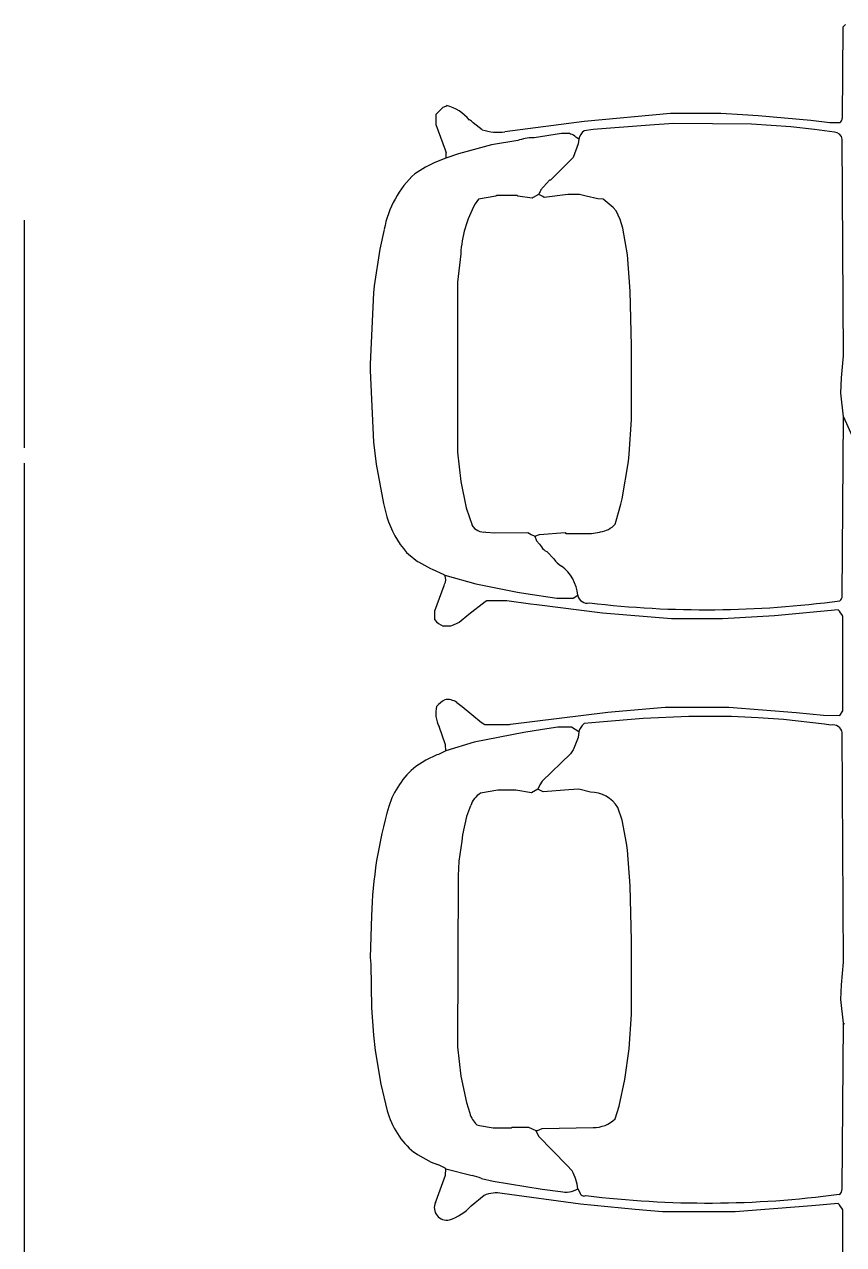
# Model space of a CAD drawing. Header units: millimetres. Extents: x 0 to 37570, y -10972 to 32224.
# Drawn here: x 9190 to 10090, y 18451 to 19792 of the extents above; entities that cross this region are included whole.
import ezdxf

# ---------------------------------------------------------------- set-up
doc = ezdxf.new("R2010")
doc.units = ezdxf.units.MM
doc.header["$LTSCALE"] = 10
doc.header["$MEASUREMENT"] = 0
doc.linetypes.add('ACAD_ISO07W100', pattern=[3, 0, -3])
doc.layers.add('E7-图例造型线', color=30, linetype='BYLAYER')

# ---------------------------------------------------------------- blocks, each defined once
blk = doc.blocks.new('餐桌组合2710347')
at = {"layer": 'E7-图例造型线'}
for points in [[(9, 965), (2, 964.5)], [(654, 965), (575, 961.5)], [(661, 965), (654, 965)], [(739, 961.4), (661, 965)], [(-130.1, 953.4), (-159.1, 946.3)], [(-92.9, 959.6), (-130.1, 953.4)], [(-76, 961.5), (-92.9, 959.6)], [(-46, 963.5), (-76, 961.5)], [(2, 964.5), (-46, 963.5)], [(551.1, 958.6), (507.9, 950.4)], [(575, 961.5), (551.1, 958.6)], [(747, 960.6), (739, 961.4)], [(787.1, 954.4), (747, 960.6)], [(808.9, 949.6), (787.1, 954.4)], [(507.9, 950.4), (493.1, 946.6)], [(454, 925), (452, 923)], [(-207.2, 913.1), (-215.7, 897.9)], [(-204.8, 916.9), (-207.2, 913.1)], [(225.8, 903.8), (219, 915)], [(443.8, 912.1), (436.3, 898.9)], [(444.2, 912.9), (443.8, 912.1)], [(452, 923), (444.2, 912.9)], [(877.2, 904.1), (870, 916)], [(-215.7, 897.9), (-218.3, 891.1)], [(231.7, 891.9), (225.8, 903.8)], [(436.3, 898.9), (435.7, 897.1)], [(882.3, 894.1), (877.2, 904.1)], [(-259.9, 893.3), (-258.1, 892.7)], [(-258.1, 892.7), (-229.9, 882.4)], [(232.3, 890.1), (231.7, 891.9)], [(236, 882), (232.3, 890.1)], [(242.9, 882.4), (262.9, 889.3)], [(373, 877), (373, 885)], [(380, 894), (390, 894)], [(390, 894), (417.9, 883.7)], [(435.7, 897.1), (429.8, 884.1)], [(887, 882), (882.3, 894.1)], [(924, 893), (896.1, 882.7)], [(935, 893), (924, 893)], [(943, 885), (935, 893)], [(-223, 882), (-230.4, 853.1)], [(-229.9, 882.4), (-223, 882)], [(236, 882), (242.9, 882.4)], [(245.6, 850.9), (236, 882)], [(373.6, 875.9), (373, 877)], [(374.4, 873.1), (373.6, 875.9)], [(377.2, 867.2), (374.4, 873.1)], [(417.9, 883.7), (419.1, 883.3)], [(429, 883), (419.7, 849.1)], [(429.8, 884.1), (429, 883)], [(891.7, 867.9), (887, 882)], [(896.1, 882.7), (893.1, 881.7)], [(-150.1, 859.3), (-161.9, 855.7)], [(-121, 865.6), (-150.1, 859.3)], [(-89, 869), (-121, 865.6)], [(143.9, 863.6), (137.1, 864.4)], [(164.1, 859.3), (143.9, 863.6)], [(175.9, 854.7), (164.1, 859.3)], [(285, 864), (267.2, 842.9)], [(289.2, 869.9), (285, 864)], [(385.8, 856.8), (377.2, 867.2)], [(503.1, 859.6), (483.9, 853.2)], [(532, 865.6), (503.1, 859.6)], [(564, 869), (532, 865.6)], [(751, 869), (564, 869)], [(781.9, 865.6), (751, 869)], [(901.6, 831.9), (891.7, 867.9)], [(-252.2, 839.8), (-263.8, 854.2)], [(-175.4, 845.1), (-178, 830)], [(-174.6, 847.9), (-175.4, 845.1)], [(256.4, 796.1), (245.6, 850.9)], [(399.8, 838.9), (385.8, 856.8)], [(419.7, 849.1), (410.6, 803.1)], [(842, 846), (836.8, 849.8)], [(845.4, 827.1), (842, 846)], [(918.2, 841.9), (926, 852)], [(-233.6, 842.9), (-236.4, 830.1)], [(193, 825), (189.6, 843.9)], [(266.8, 842.1), (265, 839)], [(265, 839), (265, 812)], [(267.2, 842.9), (266.8, 842.1)], [(401, 837), (399.8, 838.9)], [(401, 815), (401, 837)], [(476.5, 838), (475.5, 828)], [(906.4, 803), (901.6, 831.9)], [(-261.6, 734), (-250, 820)], [(-236.4, 830.1), (-245.4, 776.1)], [(-178, 830), (-178, 810)], [(193, 805), (193, 825)], [(475.5, 828), (476, 792)], [(846, 826), (845.4, 827.1)], [(846, 804), (846, 826)], [(-178, 810), (-177, 809)], [(-177, 809), (-177, 791)], [(190, 788), (193, 805)], [(265, 812), (265.6, 811)], [(265.6, 811), (278.6, 704)], [(397.4, 788.9), (401, 815)], [(845.4, 802.9), (846, 804)], [(927.4, 730.1), (916, 817)], [(-177, 791), (-181, 783)], [(259.6, 775.9), (256.4, 796.1)], [(408.8, 794.1), (404, 760)], [(410.6, 803.1), (408.8, 794.1)], [(476, 792), (473.8, 788.1)], [(843, 787), (845.4, 802.9)], [(-187.1, 780.2), (-219, 749)], [(-181, 783), (-187.1, 780.2)], [(-181, 783), (-180.7, 781.1)], [(-180.7, 781.1), (-178.5, 776)], [(194, 781), (190, 788)], [(198.8, 778.8), (194, 781)], [(203, 776), (198.8, 778.8)], [(387.4, 710), (396.4, 781.9)], [(396.4, 781.9), (397.4, 788.9)], [(463, 779), (460.1, 776.8)], [(466.9, 782.2), (463, 779)], [(472, 784), (466.9, 782.2)], [(473.8, 788.1), (472, 784)], [(472, 784), (473.8, 778.9)], [(473.8, 778.9), (476, 751)], [(843.8, 785.9), (843, 787)], [(847, 780), (843.8, 785.9)], [(859.2, 771.2), (851.8, 777.8)], [(909.6, 784.9), (909.4, 786)], [(914, 755), (909.6, 784.9)], [(-245.4, 776.1), (-248, 756)], [(-178.5, 776), (-177.5, 720)], [(193.5, 747), (191, 775)], [(233, 745), (203, 776)], [(262, 759), (259.6, 775.9)], [(455, 771), (446.9, 763.2)], [(847, 748), (844, 774)], [(863, 768), (859.2, 771.2)], [(863, 767), (863, 768)], [(888, 742), (863, 767)], [(262, 744), (262, 759)], [(404, 760), (404, 742)], [(476, 751), (475, 750)], [(914, 746), (914, 755)], [(-245, 737), (-248.9, 734.8)], [(-219, 749), (-225.1, 743.2)], [(194, 736), (193.5, 747)], [(237.1, 742.2), (233, 745)], [(237.9, 741.8), (237.1, 742.2)], [(250.9, 736.7), (237.9, 741.8)], [(257, 736), (262, 744)], [(404, 742), (407, 737)], [(475, 750), (475, 722)], [(847, 735), (847, 748)], [(902.9, 736.7), (888, 742)], [(908, 736), (910, 739)], [(913.4, 744.9), (914, 746)], [(-267.5, 674), (-261.6, 734)], [(190.7, 723.1), (194, 736)], [(257, 736), (250.9, 736.7)], [(267.6, 713), (266, 730)], [(842.4, 714.9), (845.3, 727.9)], [(845.3, 727.9), (847, 735)], [(908, 736), (902.9, 736.7)], [(918.4, 720.1), (917, 730)], [(936, 635), (927.4, 730.1)], [(271.5, 665), (267.6, 713)], [(475, 722), (476.4, 713)], [(476.4, 713), (476.6, 711.9)], [(842, 709), (842.4, 714.9)], [(923.5, 658), (918.4, 720.1)], [(278.6, 704), (279.4, 696)], [(381, 634), (387.4, 710)], [(829.1, 694.8), (833, 698)], [(833, 698), (842, 709)], [(-168, 696), (-154.1, 691.6)], [(-154.1, 691.6), (-124.9, 685.4)], [(-124.9, 685.4), (-91, 680.6)], [(127, 682.4), (134.9, 683.4)], [(134.9, 683.4), (159.9, 688.4)], [(159.9, 688.4), (174, 693)], [(279.4, 696), (284, 641)], [(485, 696), (488.9, 694.8)], [(488.9, 694.8), (506.9, 689.6)], [(506.9, 689.6), (513.1, 688.4)], [(513.1, 688.4), (554, 681.4)], [(781, 682.4), (810.1, 687.6)], [(810.1, 687.6), (819.9, 690.3)], [(819.9, 690.3), (829.1, 694.8)], [(-270, 644), (-267.5, 674)], [(-91, 680.6), (-53, 678)], [(-53, 678), (28, 678)], [(28, 678), (88, 679.5)], [(88, 679.5), (127, 682.4)], [(554, 681.4), (562, 680.6)], [(562, 680.6), (600, 678)], [(600, 678), (681, 678)], [(681, 678), (741, 679.5)], [(741, 679.5), (781, 682.4)], [(274, 615), (271.5, 665)], [(925, 632), (923.5, 658)], [(-270, 564), (-270, 644)], [(284, 641), (284, 571)], [(381, 578), (381, 634)], [(924.5, 546), (925, 632)], [(936, 580), (936, 635)], [(274, 568), (274, 615)], [(384.5, 521), (381, 578)], [(934.5, 556), (936, 580)], [(-263.4, 480), (-270, 564)], [(272.5, 539), (274, 568)], [(284, 571), (278.4, 497)], [(933.5, 539), (934.5, 556)], [(270.5, 511), (272.5, 539)], [(921.5, 503), (924.5, 546)], [(928.4, 481), (933.5, 539)], [(265.4, 465.9), (270.5, 511)], [(278.4, 497), (275.5, 467)], [(918.4, 476.9), (921.5, 503)], [(926, 460), (928.4, 481)], [(264.4, 458.9), (265.4, 465.9)]]:
    blk.add_lwpolyline(points, dxfattribs=at)
for centre, radius, start, end in [((-135.4, 859.3), 90.2, 105.2229, 140.2856), ((146, 854.1), 95.1, 39.8058, 72.276), ((523.3, 845.9), 105.2, 106.7168, 131.2383), ((788.3, 839.9), 111.7, 42.955, 79.3534), ((-265.6, 880.9), 13.7, -294.8071, -167.8001), ((-247.3, 900.3), 30.4, -37.0195, -17.6119), ((277.4, 862.6), 30.4, 75.4885, 118.442), ((255.4, 860.7), 43.1, 31.3382, 46.607), ((402.4, 869.4), 33.3, 132.2528, 151.9973), ((952.2, 887.1), 9.4, -167.1944, -139.6755), ((-220.7, 898.5), 61.8, -160.5762, -134.1274), ((275.5, 880), 17, -36.2579, 10.6491), ((424.4, 893.5), 11.5, -117.3445, -66.1276), ((890.5, 891.9), 10.5, -109.7482, -75.8839), ((898.4, 893.2), 48.1, -50.5824, -14.6561), ((774.5, 736.4), 129.4, 61.1806, 86.6908), ((-271.5, 860.5), 41.8, -24.8702, -10.2476), ((-153.5, 827.6), 29.3, 106.6554, 136.1928), ((168.1, 830.6), 25.3, 31.6801, 71.9675), ((491.9, 839.9), 15.5, 120.8273, 187.0775), ((921, 858.9), 8.51, -53.9479, -19.7919), ((-284.3, 826.2), 34.9, -10.1779, 23.0739), ((970.8, 824.7), 55.3, -198.1138, -171.9848), ((865.3, 787), 44.1, -1.2569, 21.3103), ((173.7, 787.4), 21.3, -35.6161, -17.5139), ((826.7, 786.4), 21.3, -35.6162, -17.5139), ((841.1, 761.2), 19.7, 57.1212, 72.5376), ((469.2, 763.7), 16, 124.6683, 152.6815), ((-220.8, 750.6), 27.7, 168.6721, 209.2732), ((403.1, 781.4), 44.6, -84.934, -36.3505), ((459, 743.7), 22.9, 121.7038, 150.4308), ((-250, 787.9), 51.2, -84.4462, -60.9444), ((409.2, 726.4), 10.9, 101.6463, 192.208), ((904.9, 745.8), 8.52, -53.0685, -6.052), ((-247.9, 730), 4.9, 101.7779, 203.2125), ((251.7, 718.3), 18.5, 39.2924, 73.3275), ((902.7, 718.3), 18.5, 39.2924, 73.3276), ((-144.8, 719.1), 32.7, 178.3683, 224.845), ((155.7, 722.8), 35, -58.4619, 0.4174), ((503.2, 715.8), 26.9, -171.7583, -132.5531)]:
    blk.add_arc(centre, radius, start, end, dxfattribs=at)
at = {"linetype": 'ACAD_ISO07W100'}
for points in [[(54.7, 868.6), (55, 963.5), (112.5, 954.5), (99, 868.5)], [(-1033.4, -434.1), (-1033.4, -432), (-1033, 435), (-1033, 446), (-1026, 446), (-1024, 446), (-927, 446.5), (-910, 449), (-905, 446.5), (-726, 445.3), (-695.8, 445), (-689, 445), (-623, 445), (-586, 445.3), (-577.5, 445.3), (-481.3, 446), (-403, 446.5), (-380, 446), (-268, 446), (-251, 450), (-245, 446.5), (-107.3, 445.4), (-98.9, 445.3), (-63, 445), (4, 445), (40, 445.2), (49.5, 445.3), (145.8, 445.8), (256, 446.5), (280, 446), (384, 446), (401, 449), (406, 446.5), (518.9, 445.6), (567, 445.3), (602.4, 445), (603, 445), (670, 445), (706, 445.2), (715.5, 445.3), (762.1, 445.6), (811.3, 445.9), (908, 446.5), (908, 439), (1023, 439), (1034, 443), (1034, 439), (1034, 436), (1034, -430), (1034, -435), (1034, -437), (1020, -435), (914, -435), (914, -445), (910, -442.5), (841.7, -441.8), (797.9, -441.3), (795.2, -441.3), (768, -441), (665, -441), (639.6, -441.2), (635, -441.2), (598.6, -441.5), (544.7, -441.9), (403, -443), (387, -442), (276, -442), (263, -446), (258, -442.5), (131.9, -441.3), (129.3, -441.3), (101, -441), (-1, -441), (-31, -441.2), (-69.9, -441.4), (-121.3, -441.7), (-247, -442.5), (-265, -442), (-383, -442), (-401, -442.5), (-450.8, -441.9), (-495.1, -441.4), (-497.9, -441.3), (-525, -441), (-627, -441), (-658, -441.2), (-748.3, -441.6), (-761.9, -441.7), (-907, -442.5), (-924, -442.5), (-1021.1, -441.6), (-1026.1, -441.5), (-1030, -441.5)]]:
    blk.add_wipeout(points, dxfattribs=at).dxf.layer = 'E7-图例造型线'
at = {"layer": 'E7-图例造型线'}
for points in [[(55, 963.5), (9, 965)], [(99, 868.5), (-89, 869)], [(115, 867.5), (99, 868.5)], [(137.1, 864.4), (115, 867.5)], [(391, 451), (384.5, 521)], [(-261, 451), (-263.4, 480)], [(915.6, 455.1), (918.4, 476.9)], [(275.5, 467), (275, 449)], [(926, 449), (926, 460)], [(-380, 446), (-268, 446)], [(-245, 446.5), (-63, 445)], [(-63, 445), (-64, 444)], [(-63, 445), (-37, 448)], [(-37, 448), (-21, 447.4)], [(-21, 447.4), (4, 445)], [(4, 445), (256, 446.5)], [(275, 449), (280, 446)], [(280, 446), (384, 446)], [(406, 446.5), (603, 445)], [(603, 445), (571, 431)], [(603, 445), (629, 448)], [(629, 448), (646, 447.4)], [(646, 447.4), (670, 445)], [(670, 445), (908, 446.5)], [(1031, 446), (931, 446.5)], [(1034, 443), (1031, 446)]]:
    blk.add_lwpolyline(points, dxfattribs=at)
for centre, radius, start, end in [((41.8, 488), 475.7, 73.7553, 88.4134), ((834, 594.5), 1094.5, 172.9918, 187.5873), ((1483.6, 596.1), 1092.5, 173.2743, 187.7384), ((254.4, 456.7), 10.3, -80.917, 12.687), ((-283.5, 475.1), 33, -61.9458, -46.9789), ((-245, 453.4), 6.85, -150.7285, -89.7997), ((368.5, 475.1), 33, -61.9467, -46.9779), ((405.8, 452.4), 5.87, -145.0398, -88.1151), ((907, 455), 8.53, -83.5451, 0.5325), ((931.4, 453.5), 7.01, -140.1076, -93.0699)]:
    blk.add_arc(centre, radius, start, end, dxfattribs=at)
blk = doc.blocks.new('墙贴2710361')
at = {"layer": 'E7-图例造型线'}
for points in [[(606.5, -0.5), (607.5, 0.5)], [(873.5, -0.5), (874.5, 0.5)], [(-558.5, -0.5), (606.5, -0.5)], [(624.5, -0.5), (873.5, -0.5)]]:
    blk.add_lwpolyline(points, dxfattribs=at)

msp = doc.modelspace()

# ---------------------------------------------------------------- block references
at = {"layer": 'E7-图例造型线', "rotation": 90}
for name, p, xscale, yscale in [('餐桌组合2710347', (10535.55078, 18757.5), 1.000154733657837, 1.000342011451721), ('墙贴2710361', (9190.23047, 18701.73438), 1.000463128089904, 0.0504000000655651)]:
    msp.add_blockref(name, p, dxfattribs=dict(at, xscale=xscale, yscale=yscale))

doc.saveas('drawing.dxf')
